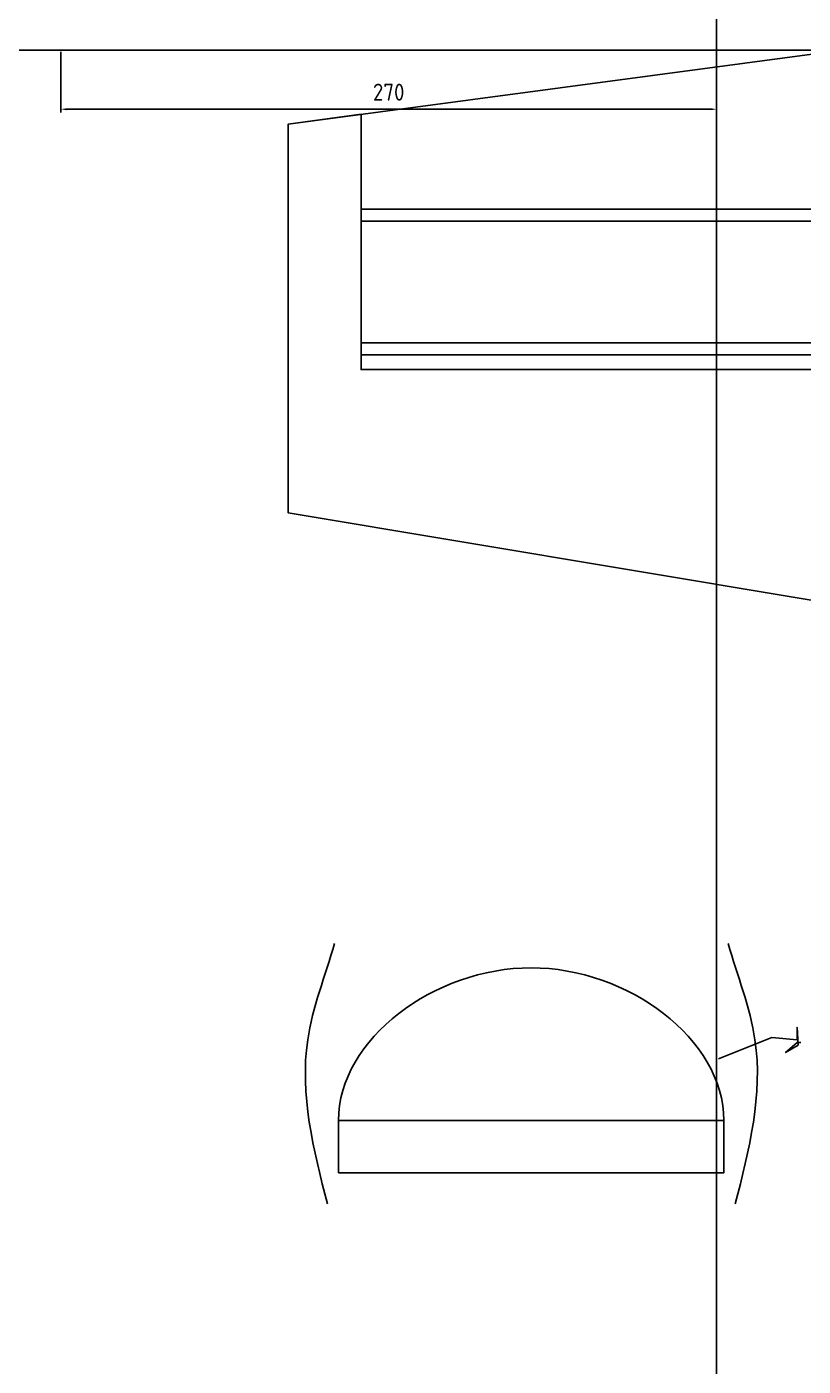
# Model space of a CAD drawing. Extents: x 426 to 4535, y 0 to 2050.
# Drawn here: x 1092 to 1412, y 399 to 950 of the extents above; entities that cross this region are included whole.
import ezdxf

# ---------------------------------------------------------------- set-up
doc = ezdxf.new("R2010")
doc.units = 0
doc.layers.get('0').update_dxf_attribs({"linetype": 'CONTINUOUS'})
doc.layers.get('DEFPOINTS').update_dxf_attribs({"linetype": 'CONTINUOUS'})
for name, color, linetype in [('COUPLES', 140, 'CONTINUOUS'), ('NERVSTAB', 83, 'CONTINUOUS'), ('PRINT', 9, 'CONTINUOUS'), ('STABILO', 3, 'CONTINUOUS')]:
    doc.layers.add(name, color=color, linetype=linetype)
doc.styles.get("Standard").update_dxf_attribs({"font": 'ISOCP', "height": 7})
doc.dimstyles.new('ISO-25', dxfattribs={"dimtxt": 7, "dimasz": 2.5, "dimexe": 1.3, "dimexo": 0.6, "dimgap": 1.5, "dimtad": 0, "dimtih": 1, "dimtoh": 1, "dimdec": 4, "dimtxsty": 'STANDARD', "dimcen": 2.5, "dimazin": 3, "dimtfac": 1, "dimtdec": 4, "dimtmove": 0, "dimatfit": 3, "dimtvp": 1, "dimtolj": 1, "dimtzin": 0})

# ---------------------------------------------------------------- blocks, each defined once
blk = doc.blocks.new('*D72')
at = {"color": 0, "linetype": 'BYBLOCK'}
for p, q in [((1106.34, 1889.72), (1106.34, 1864.79)), ((1376.34, 1889.72), (1376.34, 1864.79)), ((1373.84, 1866.09), (1108.84, 1866.09))]:
    blk.add_line(p, q, dxfattribs=at)
for points in [[(1108.84, 1866.5), (1108.84, 1865.67), (1106.34, 1866.09)], [(1373.84, 1866.5), (1373.84, 1865.67), (1376.34, 1866.09)]]:
    blk.add_solid(points, dxfattribs=at)
at = {"layer": 'DEFPOINTS', "color": 0, "linetype": 'BYBLOCK'}
for p in [(1106.34, 1890.32), (1376.34, 1890.32), (1106.34, 1866.09)]:
    blk.add_point(p, dxfattribs=at)
at = {"color": 0, "linetype": 'BYBLOCK', "insert": (1241.34, 1873.09), "char_height": 7, "attachment_point": 5}
blk.add_mtext('\\A1;270', dxfattribs=at)

msp = doc.modelspace()

# ---------------------------------------------------------------- linework, layer by layer
at = {"layer": 'COUPLES'}
for points in [[(1377.12792, 525.36221), (1399.02807, 534.2157), (1409.45671, 533.17411), (1409.45671, 538.38204), (1409.97815, 531.09094), (1404.76382, 527.96618), (1409.45671, 532.13252), (1411.02101, 532.13252)], [(1220.67392, 500), (1220.67392, 478.57836), (1379.32608, 478.57836), (1379.32608, 500)], [(1379.32608, 500), (1220.67392, 500)]]:
    msp.add_lwpolyline(points, dxfattribs=at)
for points, start_tangent, end_tangent in [([(1219.03618, 572.84153), (1207.98673, 533.19404), (1216.1715, 465.75243)], (-0.27503035, -0.961435545), (0.257957934, -0.966156149)), ([(1381.09465, 572.84153), (1392.1441, 533.19404), (1383.95934, 465.75243)], (0.27503035, -0.961435545), (-0.257957934, -0.966156149)), ([(1379.32608, 500), (1300, 562.8617), (1220.67392, 500)], (0, 1), (0, -1))]:
    msp.add_spline(points, degree=3, dxfattribs=dict(at, start_tangent=start_tangent, end_tangent=end_tangent))
at = {"layer": 'NERVSTAB'}
for points in [[(1230, 870, 0), (1230, 875, 0), (1770, 875, 0), (1770, 870, 0)], [(1230, 815, 0), (1230, 820, 0), (1770, 820, 0), (1770, 815, 0)]]:
    msp.add_polyline3d(points, close=True, dxfattribs=at)
at = {"layer": 'PRINT'}
for p, q in [((1376.34318, 1940.32172), (1376.34318, 40.32172)), ((426.34318, 940.32172), (3276.34318, 940.32172))]:
    msp.add_line(p, q, dxfattribs=at)
at = {"layer": 'STABILO'}
for points in [[(1500, 950, 0), (1200, 910, 0), (1200, 750, 0), (1482.6753, 702.88745, 0)], [(1200, 910, 0), (1230, 914, 0), (1230, 809, 0), (1482.6753, 809, 0)], [(1482.6753, 702.88745, 0), (1200, 750, 0), (1200, 910, 0)]]:
    msp.add_polyline3d(points, dxfattribs=at)

# ---------------------------------------------------------------- dimensions: what is measured, and where the dimension line sits
at = {"layer": 'PRINT'}
dim = msp.add_linear_dim(base=(1106.34318, 916.08828), p1=(1376.34318, 940.32172), p2=(1106.34318, 940.32172), dimstyle='ISO-25', dxfattribs=at)
dim.commit()
dim.dimension.update_dxf_attribs({"geometry": '*D72', "text_midpoint": (1241.34318, 923.08828), "insert": (0, -950)})

doc.saveas('drawing.dxf')
